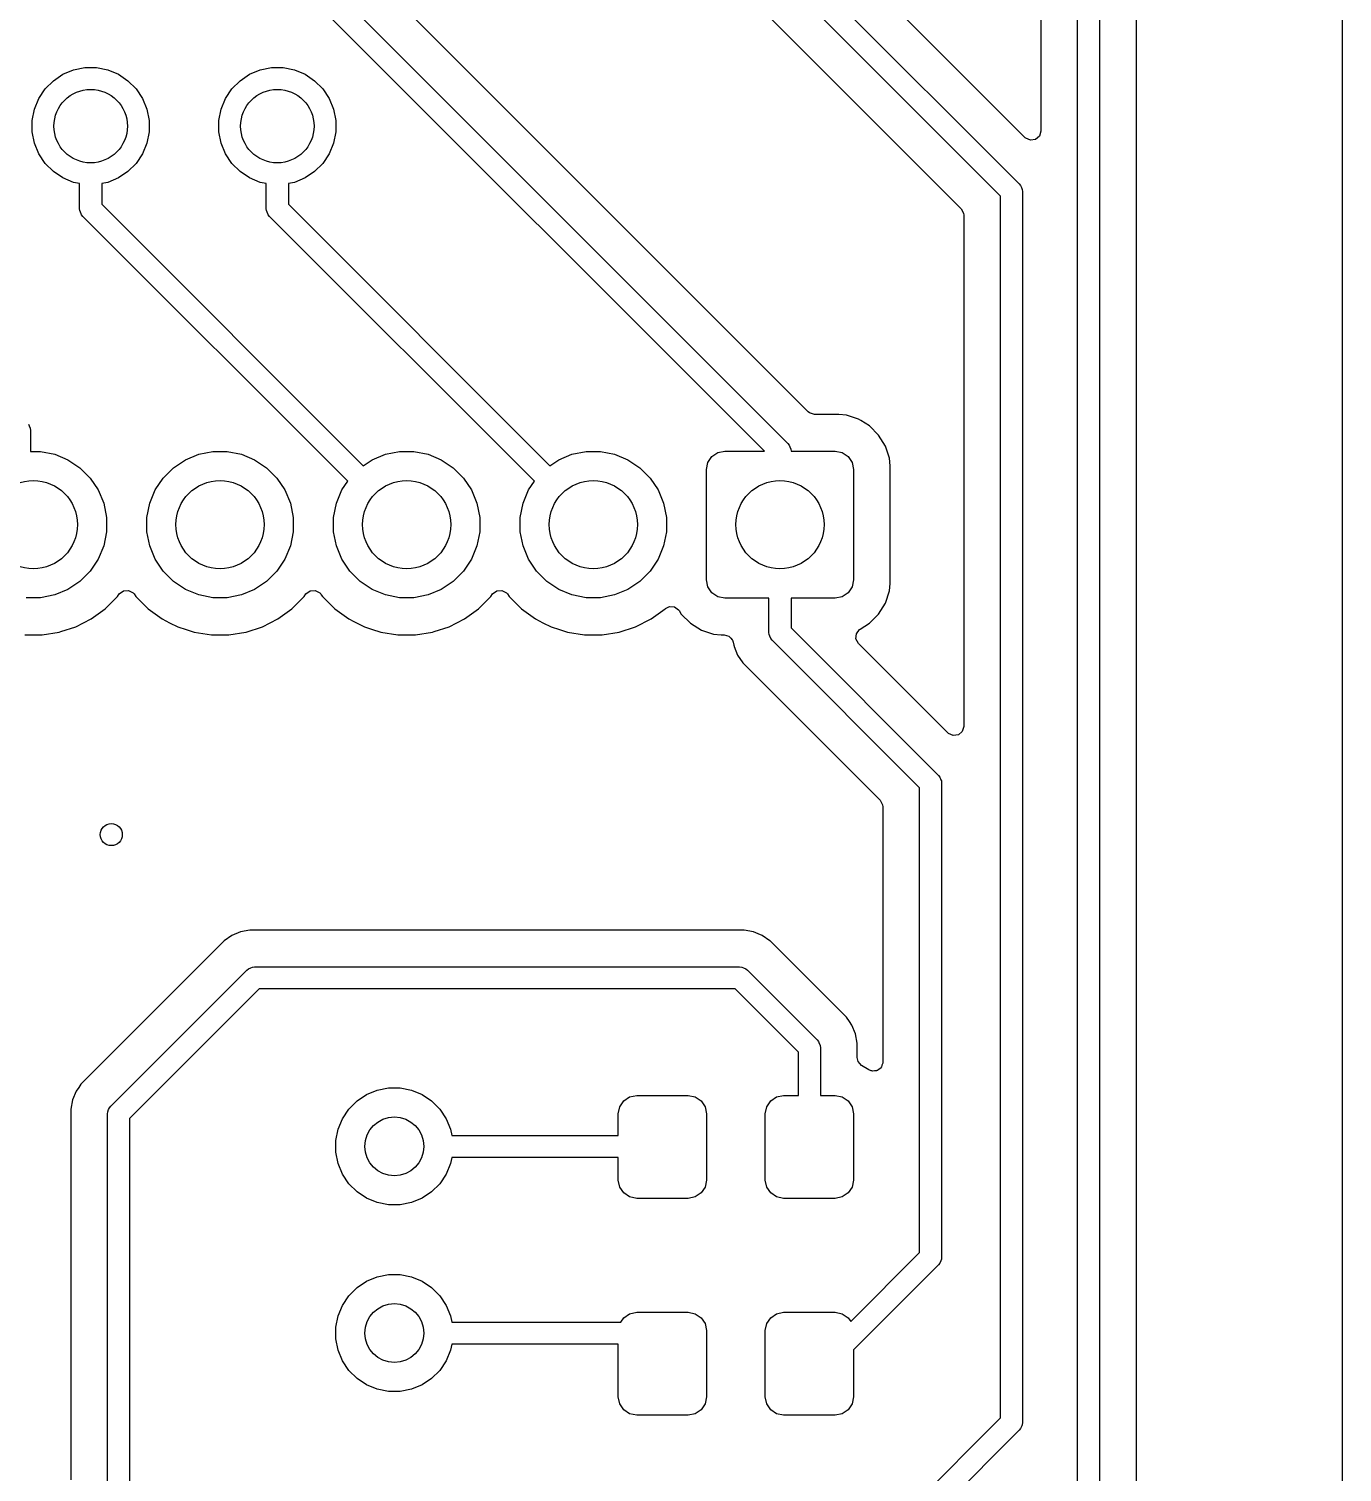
# Model space of a CAD drawing. Extents: x 103 to 241, y -131 to -73.
# Drawn here: x 223.38 to 241.25, y -113.17 to -93.54 of the extents above; entities that cross this region are included whole.
import ezdxf

# ---------------------------------------------------------------- set-up
doc = ezdxf.new("R2010")
doc.units = 0
doc.layers.add('BLACK', color=7, linetype='CONTINUOUS')

msp = doc.modelspace()

# ---------------------------------------------------------------- linework, layer by layer
at = {"layer": 'BLACK', "linetype": 'CONTINUOUS'}
for p, q in [((241.2495, -73.1245), (241.2495, -131.3755)), ((233.983126, -98.745685), (218.982169, -83.744727)), ((218.673561, -84.143934), (233.706065, -99.176438)), ((233.387867, -99.282504), (218.505363, -84.4)), ((238.4505, -113.514069), (238.4505, -86.985931)), ((237.65, -113.387868), (237.65, -87.112132)), ((237.95, -87.05), (237.95, -113.45)), ((237.1495, -87.370808), (237.1495, -94.930191)), ((236.937819, -95.017872), (230.914673, -88.994726)), ((230.606066, -89.393934), (236.856066, -95.643934)), ((236.6, -95.812132), (230.437868, -89.65)), ((230.266873, -90.186819), (236.063181, -95.983127)), ((223.987775, -94.094449), (224.141589, -94.063853)), ((224.141589, -94.063853), (224.298417, -94.063853)), ((224.298417, -94.063853), (224.452231, -94.094449)), ((226.527774, -94.094449), (226.681588, -94.063853)), ((226.681588, -94.063853), (226.838416, -94.063853)), ((226.838416, -94.063853), (226.99223, -94.094449)), ((223.601595, -94.352486), (223.712488, -94.241593)), ((223.712488, -94.241593), (223.842886, -94.154464)), ((223.842886, -94.154464), (223.987775, -94.094449)), ((224.452231, -94.094449), (224.59712, -94.154464)), ((224.59712, -94.154464), (224.727518, -94.241593)), ((224.727518, -94.241593), (224.838411, -94.352486)), ((226.141594, -94.352486), (226.252487, -94.241593)), ((226.252487, -94.241593), (226.382885, -94.154464)), ((226.382885, -94.154464), (226.527774, -94.094449)), ((226.99223, -94.094449), (227.137119, -94.154464)), ((227.137119, -94.154464), (227.267517, -94.241593)), ((227.267517, -94.241593), (227.37841, -94.352486)), ((223.514466, -94.482884), (223.601595, -94.352486)), ((224.838411, -94.352486), (224.92554, -94.482884)), ((226.054465, -94.482884), (226.141594, -94.352486)), ((227.37841, -94.352486), (227.465539, -94.482884)), ((223.423855, -94.781587), (223.454451, -94.627773)), ((223.454451, -94.627773), (223.514466, -94.482884)), ((224.92554, -94.482884), (224.985555, -94.627773)), ((224.985555, -94.627773), (225.016151, -94.781587)), ((225.963854, -94.781587), (225.99445, -94.627773)), ((225.99445, -94.627773), (226.054465, -94.482884)), ((227.465539, -94.482884), (227.525554, -94.627773)), ((227.525554, -94.627773), (227.55615, -94.781587)), ((223.423855, -94.938415), (223.423855, -94.781587)), ((225.016151, -94.781587), (225.016151, -94.938415)), ((225.963854, -94.938415), (225.963854, -94.781587)), ((227.55615, -94.781587), (227.55615, -94.938415)), ((223.454451, -95.092229), (223.423855, -94.938415)), ((225.016151, -94.938415), (224.985555, -95.092229)), ((225.99445, -95.092229), (225.963854, -94.938415)), ((227.55615, -94.938415), (227.525554, -95.092229)), ((236.944297, -95.023904), (236.937819, -95.017872)), ((237.007853, -95.052929), (236.944297, -95.023904)), ((237.077011, -95.042985), (237.007853, -95.052929)), ((237.129815, -94.99723), (237.077011, -95.042985)), ((237.1495, -94.930191), (237.129815, -94.99723)), ((223.514466, -95.237118), (223.454451, -95.092229)), ((223.601595, -95.367516), (223.514466, -95.237118)), ((224.92554, -95.237118), (224.838411, -95.367516)), ((224.985555, -95.092229), (224.92554, -95.237118)), ((226.054465, -95.237118), (225.99445, -95.092229)), ((226.141594, -95.367516), (226.054465, -95.237118)), ((227.465539, -95.237118), (227.37841, -95.367516)), ((227.525554, -95.092229), (227.465539, -95.237118)), ((223.712488, -95.478409), (223.601595, -95.367516)), ((224.838411, -95.367516), (224.727518, -95.478409)), ((226.252487, -95.478409), (226.141594, -95.367516)), ((227.37841, -95.367516), (227.267517, -95.478409)), ((223.842886, -95.565538), (223.712488, -95.478409)), ((223.987775, -95.625553), (223.842886, -95.565538)), ((224.070003, -95.641909), (223.987775, -95.625553)), ((224.452231, -95.625553), (224.370003, -95.641909)), ((224.59712, -95.565538), (224.452231, -95.625553)), ((224.727518, -95.478409), (224.59712, -95.565538)), ((226.382885, -95.565538), (226.252487, -95.478409)), ((226.527774, -95.625553), (226.382885, -95.565538)), ((226.610002, -95.641909), (226.527774, -95.625553)), ((226.99223, -95.625553), (226.910002, -95.641909)), ((227.137119, -95.565538), (226.99223, -95.625553)), ((227.267517, -95.478409), (227.137119, -95.565538)), ((224.070003, -95.982512), (224.070003, -95.641909)), ((224.370003, -95.641909), (224.370003, -95.92038)), ((226.610002, -95.982507), (226.610002, -95.641909)), ((226.910002, -95.641909), (226.910002, -95.920375)), ((236.6, -112.437868), (236.6, -95.812132)), ((236.856066, -95.643934), (236.874721, -95.666665)), ((236.874721, -95.666665), (236.886735, -95.695671)), ((236.886735, -95.695671), (236.897118, -95.720736)), ((236.897118, -95.720736), (236.9, -95.75)), ((236.9, -95.75), (236.9, -112.5)), ((224.072885, -96.011776), (224.070003, -95.982512)), ((224.075276, -96.017548), (224.072885, -96.011776)), ((224.095282, -96.065847), (224.075276, -96.017548)), ((224.370003, -95.92038), (227.929675, -99.480052)), ((226.612884, -96.011771), (226.610002, -95.982507)), ((226.615276, -96.017545), (226.612884, -96.011771)), ((226.635281, -96.065842), (226.615276, -96.017545)), ((226.910002, -95.920375), (230.469674, -99.480047)), ((236.063181, -95.983127), (236.096666, -96.04445)), ((224.113937, -96.088578), (224.095282, -96.065847)), ((227.717543, -99.692184), (224.113937, -96.088578)), ((226.653936, -96.088573), (226.635281, -96.065842)), ((230.257542, -99.692179), (226.653936, -96.088573)), ((236.096666, -96.04445), (236.0995, -96.070808)), ((236.0995, -96.070808), (236.0995, -103.030192)), ((234.003768, -98.762319), (233.983126, -98.745685)), ((234.070807, -98.782004), (234.003768, -98.762319)), ((223.374721, -98.916665), (223.383069, -98.936819)), ((223.383069, -98.936819), (223.397118, -98.970736)), ((223.397118, -98.970736), (223.4, -99)), ((234.400008, -98.782004), (234.070807, -98.782004)), ((234.400015, -98.782004), (234.400008, -98.782004)), ((234.502794, -98.792504), (234.400015, -98.782004)), ((234.502796, -98.792505), (234.502794, -98.792504)), ((234.654027, -98.842618), (234.502796, -98.792505)), ((234.66933, -98.847689), (234.654027, -98.842618)), ((234.669335, -98.847691), (234.66933, -98.847689)), ((234.699181, -98.8661), (234.669335, -98.847691)), ((234.818655, -98.939792), (234.699181, -98.8661)), ((234.942711, -99.063848), (234.818655, -98.939792)), ((223.4, -99), (223.4, -99.287318)), ((235.034813, -99.21317), (234.942711, -99.063848)), ((223.4, -99.287318), (223.538016, -99.287318)), ((223.538016, -99.287318), (223.730284, -99.325563)), ((223.730284, -99.325563), (223.911396, -99.400582)), ((225.508602, -99.400583), (225.689714, -99.325564)), ((225.689714, -99.325564), (225.881982, -99.287319)), ((225.881982, -99.287319), (226.078016, -99.287319)), ((226.078016, -99.287319), (226.270284, -99.325564)), ((226.270284, -99.325564), (226.451396, -99.400583)), ((228.048603, -99.400588), (228.229715, -99.325569)), ((228.229715, -99.325569), (228.421983, -99.287324)), ((228.421983, -99.287324), (228.618017, -99.287324)), ((228.618017, -99.287324), (228.810285, -99.325569)), ((228.810285, -99.325569), (228.991397, -99.400588)), ((230.588602, -99.400583), (230.769714, -99.325564)), ((230.769714, -99.325564), (230.961982, -99.287319)), ((230.961982, -99.287319), (231.158016, -99.287319)), ((231.158016, -99.287319), (231.350284, -99.325564)), ((231.350284, -99.325564), (231.531396, -99.400583)), ((232.619029, -99.436833), (232.673222, -99.355727)), ((232.673222, -99.355727), (232.754328, -99.301534)), ((232.754328, -99.301534), (232.849999, -99.282504)), ((232.849999, -99.282504), (233.387867, -99.282504)), ((233.706065, -99.176438), (233.72472, -99.199169)), ((233.72472, -99.199169), (233.734533, -99.22286)), ((233.734533, -99.22286), (233.747117, -99.25324)), ((233.747117, -99.25324), (233.749999, -99.282504)), ((233.749999, -99.282504), (234.349999, -99.282504)), ((234.349999, -99.282504), (234.44567, -99.301534)), ((234.44567, -99.301534), (234.526776, -99.355727)), ((234.526776, -99.355727), (234.580969, -99.436833)), ((235.089998, -99.379707), (235.034813, -99.21317)), ((223.911396, -99.400582), (224.074392, -99.509493)), ((224.074392, -99.509493), (224.213009, -99.64811)), ((225.206989, -99.648111), (225.345606, -99.509494)), ((225.345606, -99.509494), (225.508602, -99.400583)), ((226.451396, -99.400583), (226.614392, -99.509494)), ((226.614392, -99.509494), (226.753009, -99.648111)), ((227.929675, -99.480052), (228.048603, -99.400588)), ((228.991397, -99.400588), (229.154393, -99.509499)), ((229.154393, -99.509499), (229.29301, -99.648116)), ((230.469674, -99.480047), (230.588602, -99.400583)), ((231.531396, -99.400583), (231.694392, -99.509494)), ((231.694392, -99.509494), (231.833009, -99.648111)), ((232.599999, -99.532504), (232.619029, -99.436833)), ((232.599999, -101.032504), (232.599999, -99.532504)), ((234.580969, -99.436833), (234.599999, -99.532504)), ((234.599999, -99.532504), (234.599999, -101.032504)), ((235.100498, -99.482496), (235.089998, -99.379707)), ((235.100499, -101.082513), (235.100498, -99.482496)), ((224.213009, -99.64811), (224.32192, -99.811106)), ((225.098078, -99.811107), (225.206989, -99.648111)), ((226.753009, -99.648111), (226.86192, -99.811107)), ((227.638079, -99.811112), (227.717543, -99.692184)), ((229.29301, -99.648116), (229.401921, -99.811112)), ((230.178078, -99.811107), (230.257542, -99.692179)), ((231.833009, -99.648111), (231.94192, -99.811107)), ((224.32192, -99.811106), (224.396939, -99.992218)), ((225.023059, -99.992219), (225.098078, -99.811107)), ((226.86192, -99.811107), (226.936939, -99.992219)), ((227.56306, -99.992224), (227.638079, -99.811112)), ((229.401921, -99.811112), (229.47694, -99.992224)), ((230.103059, -99.992219), (230.178078, -99.811107)), ((231.94192, -99.811107), (232.016939, -99.992219)), ((224.396939, -99.992218), (224.435184, -100.184486)), ((224.984814, -100.184487), (225.023059, -99.992219)), ((226.936939, -99.992219), (226.975184, -100.184487)), ((227.524815, -100.184492), (227.56306, -99.992224)), ((229.47694, -99.992224), (229.515185, -100.184492)), ((230.064814, -100.184487), (230.103059, -99.992219)), ((232.016939, -99.992219), (232.055184, -100.184487)), ((224.435184, -100.184486), (224.435184, -100.38052)), ((224.984814, -100.380521), (224.984814, -100.184487)), ((226.975184, -100.184487), (226.975184, -100.380521)), ((227.524815, -100.380526), (227.524815, -100.184492)), ((229.515185, -100.184492), (229.515185, -100.380526)), ((230.064814, -100.380521), (230.064814, -100.184487)), ((232.055184, -100.184487), (232.055184, -100.380521)), ((224.435184, -100.38052), (224.396939, -100.572788)), ((225.023059, -100.572789), (224.984814, -100.380521)), ((226.975184, -100.380521), (226.936939, -100.572789)), ((227.56306, -100.572794), (227.524815, -100.380526)), ((229.515185, -100.380526), (229.47694, -100.572794)), ((230.103059, -100.572789), (230.064814, -100.380521)), ((232.055184, -100.380521), (232.016939, -100.572789)), ((224.396939, -100.572788), (224.32192, -100.7539)), ((225.098078, -100.753901), (225.023059, -100.572789)), ((226.936939, -100.572789), (226.86192, -100.753901)), ((227.638079, -100.753906), (227.56306, -100.572794)), ((229.47694, -100.572794), (229.401921, -100.753906)), ((230.178078, -100.753901), (230.103059, -100.572789)), ((232.016939, -100.572789), (231.94192, -100.753901)), ((224.213009, -100.916896), (224.074392, -101.055513)), ((224.32192, -100.7539), (224.213009, -100.916896)), ((225.206989, -100.916897), (225.098078, -100.753901)), ((225.345606, -101.055514), (225.206989, -100.916897)), ((226.753009, -100.916897), (226.614392, -101.055514)), ((226.86192, -100.753901), (226.753009, -100.916897)), ((227.74699, -100.916902), (227.638079, -100.753906)), ((227.885607, -101.055519), (227.74699, -100.916902)), ((229.29301, -100.916902), (229.154393, -101.055519)), ((229.401921, -100.753906), (229.29301, -100.916902)), ((230.286989, -100.916897), (230.178078, -100.753901)), ((230.425606, -101.055514), (230.286989, -100.916897)), ((231.833009, -100.916897), (231.694392, -101.055514)), ((231.94192, -100.753901), (231.833009, -100.916897)), ((224.074392, -101.055513), (223.911396, -101.164424)), ((225.508602, -101.164425), (225.345606, -101.055514)), ((226.614392, -101.055514), (226.451396, -101.164425)), ((228.048603, -101.16443), (227.885607, -101.055519)), ((229.154393, -101.055519), (228.991397, -101.16443)), ((230.588602, -101.164425), (230.425606, -101.055514)), ((231.694392, -101.055514), (231.531396, -101.164425)), ((232.619029, -101.128175), (232.599999, -101.032504)), ((232.673222, -101.209281), (232.619029, -101.128175)), ((234.580969, -101.128175), (234.526776, -101.209281)), ((234.599999, -101.032504), (234.580969, -101.128175)), ((235.089998, -101.185301), (235.100499, -101.082513)), ((223.538016, -101.277688), (223.341982, -101.277688)), ((223.730284, -101.239443), (223.538016, -101.277688)), ((223.911396, -101.164424), (223.730284, -101.239443)), ((224.417509, -101.42702), (224.584516, -101.260013)), ((224.584516, -101.260013), (224.60968, -101.225377)), ((224.60968, -101.225377), (224.665007, -101.182712)), ((224.665007, -101.182712), (224.73462, -101.176731)), ((224.73462, -101.176731), (224.796416, -101.209335)), ((224.796416, -101.209335), (224.810315, -101.225375)), ((224.810315, -101.225375), (224.83548, -101.260012)), ((224.83548, -101.260012), (224.835482, -101.260014)), ((224.835482, -101.260014), (225.002489, -101.427021)), ((225.689714, -101.239444), (225.508602, -101.164425)), ((225.881982, -101.277689), (225.689714, -101.239444)), ((226.078016, -101.277689), (225.881982, -101.277689)), ((226.270284, -101.239444), (226.078016, -101.277689)), ((226.451396, -101.164425), (226.270284, -101.239444)), ((226.957509, -101.427021), (227.124516, -101.260014)), ((227.124516, -101.260014), (227.149678, -101.225381)), ((227.149678, -101.225381), (227.205005, -101.182714)), ((227.205005, -101.182714), (227.274618, -101.176733)), ((227.274618, -101.176733), (227.336414, -101.209337)), ((227.336414, -101.209337), (227.350314, -101.225378)), ((227.350314, -101.225378), (227.357566, -101.235359)), ((227.357566, -101.235359), (227.375483, -101.260019)), ((227.375483, -101.260019), (227.54249, -101.427026)), ((228.229715, -101.239449), (228.048603, -101.16443)), ((228.421983, -101.277694), (228.229715, -101.239449)), ((228.618017, -101.277694), (228.421983, -101.277694)), ((228.810285, -101.239449), (228.618017, -101.277694)), ((228.991397, -101.16443), (228.810285, -101.239449)), ((229.49751, -101.427026), (229.664517, -101.260019)), ((229.664517, -101.260019), (229.689684, -101.225379)), ((229.689684, -101.225379), (229.745011, -101.182714)), ((229.745011, -101.182714), (229.814625, -101.176734)), ((229.814625, -101.176734), (229.87642, -101.20934)), ((229.87642, -101.20934), (229.890319, -101.22538)), ((229.890319, -101.22538), (229.915108, -101.2595)), ((229.915108, -101.2595), (229.915482, -101.260014)), ((229.915482, -101.260014), (230.082489, -101.427021)), ((230.769714, -101.239444), (230.588602, -101.164425)), ((230.961982, -101.277689), (230.769714, -101.239444)), ((231.158016, -101.277689), (230.961982, -101.277689)), ((231.350284, -101.239444), (231.158016, -101.277689)), ((231.531396, -101.164425), (231.350284, -101.239444)), ((232.754328, -101.263474), (232.673222, -101.209281)), ((232.849999, -101.282504), (232.754328, -101.263474)), ((233.449999, -101.282504), (232.849999, -101.282504)), ((233.449999, -101.749999), (233.449999, -101.282504)), ((234.349999, -101.282504), (233.749999, -101.282504)), ((233.749999, -101.282504), (233.749999, -101.687867)), ((234.44567, -101.263474), (234.349999, -101.282504)), ((234.526776, -101.209281), (234.44567, -101.263474)), ((235.034813, -101.351838), (235.089998, -101.185301)), ((224.226432, -101.565846), (224.417509, -101.42702)), ((225.002489, -101.427021), (225.193566, -101.565847)), ((226.766432, -101.565847), (226.957509, -101.427021)), ((227.54249, -101.427026), (227.733567, -101.565852)), ((229.306433, -101.565852), (229.49751, -101.427026)), ((230.082489, -101.427021), (230.273566, -101.565847)), ((231.846432, -101.565847), (232.037509, -101.427021)), ((232.037509, -101.427021), (232.037515, -101.427015)), ((232.037515, -101.427015), (232.04122, -101.423852)), ((232.04122, -101.423852), (232.042783, -101.425683)), ((232.042783, -101.425683), (232.095291, -101.396843)), ((232.095291, -101.396843), (232.164995, -101.401656)), ((232.164995, -101.401656), (232.221031, -101.443389)), ((232.221031, -101.443389), (232.227486, -101.452846)), ((232.227486, -101.452846), (232.257286, -101.501159)), ((232.257286, -101.501159), (232.257287, -101.50116)), ((232.257287, -101.50116), (232.381343, -101.625216)), ((234.818655, -101.625216), (234.942711, -101.50116)), ((234.942711, -101.50116), (235.034813, -101.351838)), ((223.814406, -101.73857), (224.015991, -101.673071)), ((224.015991, -101.673071), (224.226432, -101.565846)), ((225.193566, -101.565847), (225.29299, -101.616506)), ((225.29299, -101.616506), (225.404002, -101.67307)), ((225.404002, -101.67307), (225.404004, -101.67307)), ((225.404004, -101.67307), (225.404007, -101.673072)), ((225.404007, -101.673072), (225.519875, -101.71072)), ((225.519875, -101.71072), (225.62863, -101.746057)), ((226.333777, -101.745274), (226.555991, -101.673072)), ((226.555991, -101.673072), (226.766432, -101.565847)), ((227.733567, -101.565852), (227.801566, -101.600499)), ((227.801566, -101.600499), (227.944003, -101.673075)), ((227.944003, -101.673075), (227.944005, -101.673075)), ((227.944005, -101.673075), (227.944008, -101.673077)), ((227.944008, -101.673077), (228.040558, -101.704448)), ((228.040558, -101.704448), (228.168631, -101.746062)), ((228.894426, -101.73857), (229.095992, -101.673077)), ((229.095992, -101.673077), (229.306433, -101.565852)), ((230.273566, -101.565847), (230.37299, -101.616506)), ((230.37299, -101.616506), (230.484002, -101.67307)), ((230.484002, -101.67307), (230.484004, -101.67307)), ((230.484004, -101.67307), (230.484007, -101.673072)), ((230.484007, -101.673072), (230.599875, -101.71072)), ((230.599875, -101.71072), (230.70863, -101.746057)), ((231.413777, -101.745274), (231.635991, -101.673072)), ((231.635991, -101.673072), (231.846432, -101.565847)), ((232.381343, -101.625216), (232.530665, -101.717318)), ((232.530665, -101.717318), (232.697202, -101.772503)), ((233.749999, -101.687867), (235.756066, -103.693934)), ((234.639112, -101.766653), (234.680984, -101.71072)), ((234.680984, -101.71072), (234.690191, -101.704452)), ((234.690191, -101.704452), (234.818655, -101.625216)), ((223.321907, -101.783003), (223.558096, -101.783003)), ((223.558096, -101.783003), (223.791367, -101.746056)), ((223.791367, -101.746056), (223.814406, -101.73857)), ((225.62863, -101.746057), (225.861902, -101.783004)), ((225.861902, -101.783004), (225.861907, -101.783004)), ((225.861907, -101.783004), (226.098096, -101.783004)), ((226.098096, -101.783004), (226.331367, -101.746057)), ((226.331367, -101.746057), (226.333777, -101.745274)), ((228.168631, -101.746062), (228.401903, -101.783009)), ((228.401903, -101.783009), (228.401908, -101.783009)), ((228.401908, -101.783009), (228.638097, -101.783009)), ((228.638097, -101.783009), (228.871368, -101.746062)), ((228.871368, -101.746062), (228.894426, -101.73857)), ((230.70863, -101.746057), (230.941902, -101.783004)), ((230.941902, -101.783004), (230.941907, -101.783004)), ((230.941907, -101.783004), (231.178096, -101.783004)), ((231.178096, -101.783004), (231.411367, -101.746057)), ((231.411367, -101.746057), (231.413777, -101.745274)), ((232.697202, -101.772503), (232.79999, -101.783004)), ((232.79999, -101.783004), (232.841555, -101.783003)), ((232.841555, -101.783003), (232.872014, -101.791946)), ((232.872014, -101.791946), (232.902915, -101.799248)), ((232.902915, -101.799248), (232.905299, -101.801718)), ((232.905299, -101.801718), (232.908593, -101.802686)), ((232.908593, -101.802686), (232.929382, -101.826676)), ((232.929382, -101.826676), (232.951431, -101.849527)), ((232.951431, -101.849527), (232.952974, -101.853903)), ((232.952974, -101.853903), (232.954349, -101.855489)), ((232.954349, -101.855489), (232.963173, -101.88281)), ((232.963173, -101.88281), (232.971274, -101.923535)), ((232.971274, -101.923535), (232.974179, -101.93814)), ((233.452881, -101.779263), (233.449999, -101.749999)), ((233.461159, -101.799248), (233.452881, -101.779263)), ((233.475278, -101.833334), (233.461159, -101.799248)), ((233.493933, -101.856065), (233.475278, -101.833334)), ((235.5, -103.862132), (233.493933, -101.856065)), ((234.634128, -101.836345), (234.639112, -101.766653)), ((234.667611, -101.897665), (234.634128, -101.836345)), ((235.280816, -102.51087), (234.667611, -101.897665)), ((232.974179, -101.93814), (232.974498, -101.939743)), ((232.974498, -101.939743), (233.023521, -102.058096)), ((233.023521, -102.058096), (233.023534, -102.058126)), ((233.023534, -102.058126), (233.094722, -102.164668)), ((233.094722, -102.164668), (233.094725, -102.164672)), ((233.094725, -102.164672), (233.094726, -102.164673)), ((233.094726, -102.164673), (234.963181, -104.033126)), ((235.887819, -103.117873), (235.280816, -102.51087)), ((236.079815, -103.097231), (236.027011, -103.142986)), ((236.0995, -103.030192), (236.079815, -103.097231)), ((235.894297, -103.123905), (235.887819, -103.117873)), ((235.957853, -103.15293), (235.894297, -103.123905)), ((236.027011, -103.142986), (235.957853, -103.15293)), ((235.5, -110.187868), (235.5, -103.862132)), ((235.756066, -103.693934), (235.774721, -103.716664)), ((235.774721, -103.716664), (235.790557, -103.754899)), ((235.790557, -103.754899), (235.797118, -103.770736)), ((235.797118, -103.770736), (235.8, -103.8)), ((235.8, -103.8), (235.8, -110.25)), ((234.963181, -104.033126), (234.996666, -104.094449)), ((234.996666, -104.094449), (234.9995, -104.120807)), ((234.9995, -104.120807), (234.9995, -107.596659)), ((226.260255, -105.824499), (226.141874, -105.873534)), ((226.260261, -105.824497), (226.260255, -105.824499)), ((226.385929, -105.7995), (226.260261, -105.824497)), ((226.385931, -105.7995), (226.385929, -105.7995)), ((233.114069, -105.7995), (226.385931, -105.7995)), ((233.114071, -105.7995), (233.114069, -105.7995)), ((233.239738, -105.824497), (233.114071, -105.7995)), ((233.239744, -105.824499), (233.239738, -105.824497)), ((233.302513, -105.850499), (233.239744, -105.824499)), ((233.358127, -105.873535), (233.302513, -105.850499)), ((226.035325, -105.944727), (224.094723, -107.88533)), ((226.035326, -105.944726), (226.035325, -105.944727)), ((226.141874, -105.873534), (226.035326, -105.944726)), ((233.462916, -105.943552), (233.358127, -105.873535)), ((233.464673, -105.944726), (233.462916, -105.943552)), ((234.505275, -106.985328), (233.464673, -105.944726)), ((224.493934, -108.193934), (226.343934, -106.343934)), ((226.343934, -106.343934), (226.366665, -106.325279)), ((226.366665, -106.325279), (226.398339, -106.312159)), ((226.398339, -106.312159), (226.420736, -106.302882)), ((226.420736, -106.302882), (226.45, -106.3)), ((226.45, -106.3), (233.05, -106.3)), ((233.05, -106.3), (233.079264, -106.302882)), ((233.079264, -106.302882), (233.101661, -106.312159)), ((233.101661, -106.312159), (233.133335, -106.325279)), ((233.133335, -106.325279), (233.156066, -106.343934)), ((233.156066, -106.343934), (234.106066, -107.293934)), ((226.512132, -106.6), (224.75, -108.362132)), ((232.987868, -106.6), (226.512132, -106.6)), ((233.85, -107.462132), (232.987868, -106.6)), ((234.543617, -107.042711), (234.505275, -106.985328)), ((234.543617, -107.042712), (234.543617, -107.042711)), ((234.576465, -107.091873), (234.543617, -107.042712)), ((234.625501, -107.210256), (234.576465, -107.091873)), ((234.625501, -107.21026), (234.625501, -107.210256)), ((234.625502, -107.210261), (234.625501, -107.21026)), ((234.6505, -107.335928), (234.625502, -107.210261)), ((234.106066, -107.293934), (234.124721, -107.316665)), ((234.124721, -107.316665), (234.130607, -107.330875)), ((234.130607, -107.330875), (234.147118, -107.370736)), ((234.147118, -107.370736), (234.15, -107.4)), ((234.15, -107.4), (234.15, -108.05)), ((234.6505, -107.534362), (234.6505, -107.335928)), ((233.85, -108.05), (233.85, -107.462132)), ((234.662679, -107.587953), (234.6505, -107.534362)), ((234.709402, -107.6399), (234.662679, -107.587953)), ((234.998544, -107.61203), (234.98757, -107.637284)), ((234.9995, -107.596659), (234.997275, -107.604234)), ((234.997275, -107.604234), (234.998544, -107.61203)), ((234.810405, -107.702199), (234.709402, -107.6399)), ((234.842774, -107.716263), (234.810405, -107.702199)), ((234.848893, -107.716149), (234.842774, -107.716263)), ((234.857853, -107.719397), (234.848893, -107.716149)), ((234.885102, -107.715478), (234.857853, -107.719397)), ((234.912632, -107.714969), (234.885102, -107.715478)), ((234.919196, -107.710576), (234.912632, -107.714969)), ((234.927011, -107.709453), (234.919196, -107.710576)), ((234.947813, -107.691427), (234.927011, -107.709453)), ((234.9707, -107.676113), (234.947813, -107.691427)), ((234.973847, -107.668868), (234.9707, -107.676113)), ((234.979815, -107.663698), (234.973847, -107.668868)), ((234.98757, -107.637284), (234.979815, -107.663698)), ((224.023533, -107.991875), (223.974499, -108.110255)), ((224.023538, -107.991867), (224.023533, -107.991875)), ((224.057751, -107.940665), (224.023538, -107.991867)), ((224.088071, -107.895286), (224.057751, -107.940665)), ((224.094723, -107.88533), (224.088071, -107.895286)), ((227.975383, -108.036963), (228.120272, -107.976948)), ((228.120272, -107.976948), (228.274086, -107.946352)), ((228.274086, -107.946352), (228.430914, -107.946352)), ((228.430914, -107.946352), (228.584728, -107.976948)), ((228.584728, -107.976948), (228.729617, -108.036963)), ((223.974497, -108.110261), (223.9495, -108.235928)), ((223.974499, -108.110255), (223.974497, -108.110261)), ((224.475279, -108.216665), (224.493934, -108.193934)), ((227.734092, -108.234985), (227.844985, -108.124092)), ((227.844985, -108.124092), (227.975383, -108.036963)), ((228.729617, -108.036963), (228.860015, -108.124092)), ((228.860015, -108.124092), (228.970908, -108.234985)), ((231.4, -108.3), (231.41903, -108.204329)), ((231.41903, -108.204329), (231.473223, -108.123223)), ((231.473223, -108.123223), (231.554329, -108.06903)), ((231.554329, -108.06903), (231.65, -108.05)), ((231.65, -108.05), (232.35, -108.05)), ((232.35, -108.05), (232.445671, -108.06903)), ((232.445671, -108.06903), (232.526777, -108.123223)), ((232.526777, -108.123223), (232.58097, -108.204329)), ((232.58097, -108.204329), (232.6, -108.3)), ((233.4, -108.3), (233.41903, -108.204329)), ((233.41903, -108.204329), (233.473223, -108.123223)), ((233.473223, -108.123223), (233.554329, -108.06903)), ((233.554329, -108.06903), (233.65, -108.05)), ((233.65, -108.05), (233.85, -108.05)), ((234.15, -108.05), (234.35, -108.05)), ((234.35, -108.05), (234.445671, -108.06903)), ((234.445671, -108.06903), (234.526777, -108.123223)), ((234.526777, -108.123223), (234.58097, -108.204329)), ((234.58097, -108.204329), (234.6, -108.3)), ((223.9495, -108.235928), (223.9495, -113.279191)), ((224.45, -108.3), (224.452882, -108.270736)), ((224.45, -113.537868), (224.45, -108.3)), ((224.452882, -108.270736), (224.464513, -108.242657)), ((224.464513, -108.242657), (224.475279, -108.216665)), ((224.75, -108.362132), (224.75, -113.6)), ((227.586948, -108.510272), (227.646963, -108.365383)), ((227.646963, -108.365383), (227.734092, -108.234985)), ((228.970908, -108.234985), (229.058037, -108.365383)), ((229.058037, -108.365383), (229.118052, -108.510272)), ((231.4, -108.5925), (231.4, -108.3)), ((232.6, -108.3), (232.6, -109.2)), ((233.4, -109.2), (233.4, -108.3)), ((234.6, -108.3), (234.6, -109.2)), ((227.556352, -108.664086), (227.586948, -108.510272)), ((229.118052, -108.510272), (229.134408, -108.5925)), ((229.134408, -108.5925), (231.4, -108.5925)), ((227.556352, -108.820914), (227.556352, -108.664086)), ((227.586948, -108.974728), (227.556352, -108.820914)), ((227.646963, -109.119617), (227.586948, -108.974728)), ((229.118052, -108.974728), (229.058037, -109.119617)), ((229.134408, -108.8925), (229.118052, -108.974728)), ((231.4, -108.8925), (229.134408, -108.8925)), ((231.4, -109.2), (231.4, -108.8925)), ((227.734092, -109.250015), (227.646963, -109.119617)), ((229.058037, -109.119617), (228.970908, -109.250015)), ((227.844985, -109.360908), (227.734092, -109.250015)), ((227.975383, -109.448037), (227.844985, -109.360908)), ((228.860015, -109.360908), (228.729617, -109.448037)), ((228.970908, -109.250015), (228.860015, -109.360908)), ((231.41903, -109.295671), (231.4, -109.2)), ((231.473223, -109.376777), (231.41903, -109.295671)), ((231.554329, -109.43097), (231.473223, -109.376777)), ((232.526777, -109.376777), (232.445671, -109.43097)), ((232.58097, -109.295671), (232.526777, -109.376777)), ((232.6, -109.2), (232.58097, -109.295671)), ((233.41903, -109.295671), (233.4, -109.2)), ((233.473223, -109.376777), (233.41903, -109.295671)), ((233.554329, -109.43097), (233.473223, -109.376777)), ((234.526777, -109.376777), (234.445671, -109.43097)), ((234.58097, -109.295671), (234.526777, -109.376777)), ((234.6, -109.2), (234.58097, -109.295671)), ((228.120272, -109.508052), (227.975383, -109.448037)), ((228.274086, -109.538648), (228.120272, -109.508052)), ((228.430914, -109.538648), (228.274086, -109.538648)), ((228.584728, -109.508052), (228.430914, -109.538648)), ((228.729617, -109.448037), (228.584728, -109.508052)), ((231.65, -109.45), (231.554329, -109.43097)), ((232.35, -109.45), (231.65, -109.45)), ((232.445671, -109.43097), (232.35, -109.45)), ((233.65, -109.45), (233.554329, -109.43097)), ((234.35, -109.45), (233.65, -109.45)), ((234.445671, -109.43097), (234.35, -109.45)), ((234.561976, -111.125891), (235.5, -110.187868)), ((235.756066, -110.356066), (234.600003, -111.512129)), ((235.774721, -110.333335), (235.756066, -110.356066)), ((235.788736, -110.2995), (235.774721, -110.333335)), ((235.797118, -110.279264), (235.788736, -110.2995)), ((235.8, -110.25), (235.797118, -110.279264)), ((227.975383, -110.576963), (228.120272, -110.516948)), ((228.120272, -110.516948), (228.274086, -110.486352)), ((228.274086, -110.486352), (228.430914, -110.486352)), ((228.430914, -110.486352), (228.584728, -110.516948)), ((228.584728, -110.516948), (228.729617, -110.576963)), ((227.734092, -110.774985), (227.844985, -110.664092)), ((227.844985, -110.664092), (227.975383, -110.576963)), ((228.729617, -110.576963), (228.860015, -110.664092)), ((228.860015, -110.664092), (228.970908, -110.774985)), ((227.586948, -111.050272), (227.646963, -110.905383)), ((227.646963, -110.905383), (227.734092, -110.774985)), ((228.970908, -110.774985), (229.058037, -110.905383)), ((229.058037, -110.905383), (229.118052, -111.050272)), ((227.556352, -111.204086), (227.586948, -111.050272)), ((229.118052, -111.050272), (229.134408, -111.1325)), ((229.134408, -111.1325), (231.433615, -111.1325)), ((231.433615, -111.1325), (231.473226, -111.073217)), ((231.473226, -111.073217), (231.554332, -111.019024)), ((231.554332, -111.019024), (231.650003, -110.999994)), ((231.650003, -110.999994), (232.350003, -110.999994)), ((232.350003, -110.999994), (232.445674, -111.019024)), ((232.445674, -111.019024), (232.52678, -111.073217)), ((232.52678, -111.073217), (232.580973, -111.154323)), ((233.419033, -111.154323), (233.473226, -111.073217)), ((233.473226, -111.073217), (233.554332, -111.019024)), ((233.554332, -111.019024), (233.650003, -110.999994)), ((233.650003, -110.999994), (234.350003, -110.999994)), ((234.350003, -110.999994), (234.445674, -111.019024)), ((234.445674, -111.019024), (234.52678, -111.073217)), ((234.52678, -111.073217), (234.561976, -111.125891)), ((227.556352, -111.360914), (227.556352, -111.204086)), ((232.580973, -111.154323), (232.600003, -111.249994)), ((232.600003, -111.249994), (232.600003, -112.149994)), ((233.400003, -111.249994), (233.419033, -111.154323)), ((233.400003, -112.149994), (233.400003, -111.249994)), ((227.586948, -111.514728), (227.556352, -111.360914)), ((227.646963, -111.659617), (227.586948, -111.514728)), ((229.118052, -111.514728), (229.058037, -111.659617)), ((229.134408, -111.4325), (229.118052, -111.514728)), ((231.400003, -111.4325), (229.134408, -111.4325)), ((231.400003, -112.149994), (231.400003, -111.4325)), ((234.600003, -111.512129), (234.600003, -112.149994)), ((227.734092, -111.790015), (227.646963, -111.659617)), ((229.058037, -111.659617), (228.970908, -111.790015)), ((227.844985, -111.900908), (227.734092, -111.790015)), ((227.975383, -111.988037), (227.844985, -111.900908)), ((228.860015, -111.900908), (228.729617, -111.988037)), ((228.970908, -111.790015), (228.860015, -111.900908)), ((228.120272, -112.048052), (227.975383, -111.988037)), ((228.274086, -112.078648), (228.120272, -112.048052)), ((228.430914, -112.078648), (228.274086, -112.078648)), ((228.584728, -112.048052), (228.430914, -112.078648)), ((228.729617, -111.988037), (228.584728, -112.048052)), ((231.419033, -112.245665), (231.400003, -112.149994)), ((231.473226, -112.326771), (231.419033, -112.245665)), ((231.554332, -112.380964), (231.473226, -112.326771)), ((232.52678, -112.326771), (232.445674, -112.380964)), ((232.580973, -112.245665), (232.52678, -112.326771)), ((232.600003, -112.149994), (232.580973, -112.245665)), ((233.419033, -112.245665), (233.400003, -112.149994)), ((233.473226, -112.326771), (233.419033, -112.245665)), ((233.554332, -112.380964), (233.473226, -112.326771)), ((234.52678, -112.326771), (234.445674, -112.380964)), ((234.580973, -112.245665), (234.52678, -112.326771)), ((234.600003, -112.149994), (234.580973, -112.245665)), ((231.650003, -112.399994), (231.554332, -112.380964)), ((232.350003, -112.399994), (231.650003, -112.399994)), ((232.445674, -112.380964), (232.350003, -112.399994)), ((233.650003, -112.399994), (233.554332, -112.380964)), ((234.350003, -112.399994), (233.650003, -112.399994)), ((233.787868, -115.25), (236.6, -112.437868)), ((234.445674, -112.380964), (234.350003, -112.399994)), ((236.9, -112.5), (236.897118, -112.529264)), ((236.856066, -112.606066), (233.956066, -115.506066)), ((236.874721, -112.583336), (236.856066, -112.606066)), ((236.891547, -112.542712), (236.874721, -112.583336)), ((236.897118, -112.529264), (236.891547, -112.542712))]:
    msp.add_line(p, q, dxfattribs=at)
at = {"layer": 'BLACK'}
for centre, radius in [((224.220003, -94.860001), 0.5), ((226.760002, -94.860001), 0.5), ((223.439999, -100.282503), 0.6), ((225.979999, -100.282504), 0.6), ((228.52, -100.282509), 0.6), ((231.059999, -100.282504), 0.6), ((233.599999, -100.282504), 0.6), ((224.5, -104.5), 0.15), ((228.3525, -108.7425), 0.4), ((228.3525, -111.2825), 0.4)]:
    msp.add_circle(centre, radius, dxfattribs=at)

doc.saveas('drawing.dxf')
